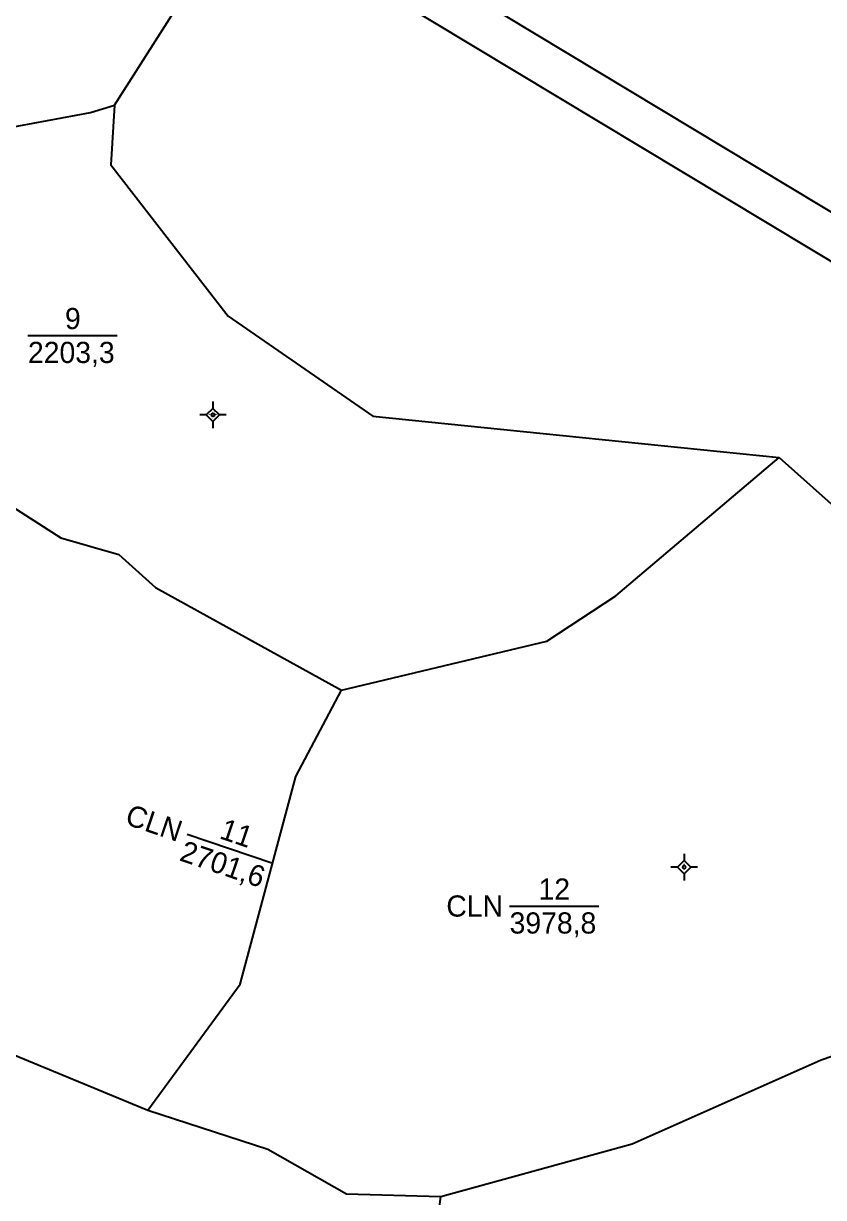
# Model space of a CAD drawing. Extents: x 551890 to 552618, y 1835759 to 1836646.
# Drawn here: x 552087.4 to 552162.9, y 1836111.8 to 1836222.6 of the extents above; entities that cross this region are included whole.
import ezdxf

# ---------------------------------------------------------------- set-up
doc = ezdxf.new("R2010")
doc.units = 0
for name, color, linetype in [('Level 10', 7, 'Continuous'), ('Level 11', 7, 'Continuous'), ('Level 13', 7, 'Continuous'), ('Level 15', 7, 'Continuous'), ('Level 2', 7, 'Continuous'), ('Level 4', 7, 'Continuous'), ('Level 50', 7, 'Continuous')]:
    doc.layers.add(name, color=color, linetype=linetype)

msp = doc.modelspace()

# ---------------------------------------------------------------- linework, layer by layer
at = {"layer": 'Level 10'}
for points in [[(552095.96, 1836214.92), (552105.01, 1836229.15), (552120.08, 1836244.84), (552050.79, 1836259.6)], [(552081.62, 1836212.78), (552085.6, 1836212.69), (552093.69, 1836214.2), (552095.96, 1836214.92)], [(552095.96, 1836214.92), (552095.62, 1836209.27), (552106.69, 1836194.99), (552120.34, 1836185.53), (552130.85, 1836184.48), (552158.68, 1836181.63)], [(552117.4, 1836159.66), (552136.76, 1836164.3), (552143.29, 1836168.58), (552158.68, 1836181.63)], [(552158.68, 1836181.63), (552189.05, 1836154.58), (552209.9, 1836138.88)], [(552082.09, 1836179.69), (552090.89, 1836174.06), (552096.36, 1836172.48), (552099.84, 1836169.35), (552117.4, 1836159.66)], [(552099.1, 1836120.01), (552107.81, 1836131.91), (552113.09, 1836151.51), (552117.4, 1836159.66)], [(552045.26, 1836138.32), (552052.73, 1836142.11), (552064.55, 1836139.36), (552067.29, 1836128.96), (552076.57, 1836131.84), (552086.01, 1836125.44), (552099.1, 1836120.01)], [(552126.76, 1836111.87), (552144.83, 1836116.83), (552162.65, 1836124.76), (552179.97, 1836130.7), (552198.29, 1836133.68), (552209.9, 1836138.88)], [(552099.1, 1836120.01), (552110.42, 1836116.33), (552117.85, 1836112.12), (552126.76, 1836111.87)], [(552035.35, 1836109.78), (552042.02, 1836112.08), (552045.04, 1836105.15), (552052.85, 1836103.16), (552063.94, 1836104.29), (552070.9, 1836101.89), (552077.08, 1836096.22), (552079.71, 1836092.95), (552083.78, 1836094.97), (552101.51, 1836076.2), (552123.79, 1836088.58), (552126.76, 1836111.87)]]:
    msp.add_lwpolyline(points, dxfattribs=at)
at = {"layer": 'Level 11'}
for p, q in [((552105.26, 1836186.91), (552105.26, 1836186.28)), ((552105.26, 1836186.28), (552104.63, 1836185.66)), ((552105.88, 1836185.66), (552105.26, 1836186.28)), ((552104.63, 1836185.66), (552104.01, 1836185.66)), ((552104.63, 1836185.66), (552105.26, 1836185.03)), ((552105.26, 1836185.03), (552105.88, 1836185.66)), ((552105.26, 1836185.03), (552105.26, 1836184.41)), ((552106.51, 1836185.66), (552105.88, 1836185.66)), ((552149.72, 1836143.58), (552149.1, 1836142.96)), ((552149.72, 1836144.21), (552149.72, 1836143.58)), ((552150.35, 1836142.96), (552149.72, 1836143.58)), ((552149.1, 1836142.96), (552148.47, 1836142.96)), ((552149.1, 1836142.96), (552149.72, 1836142.33)), ((552149.72, 1836142.33), (552150.35, 1836142.96)), ((552150.97, 1836142.96), (552150.35, 1836142.96)), ((552149.72, 1836142.33), (552149.72, 1836141.71))]:
    msp.add_line(p, q, dxfattribs=at)
for centre in [(552105.26, 1836185.66), (552149.72, 1836142.96)]:
    msp.add_circle(centre, 0.15, dxfattribs=at)
at = {"layer": 'Level 13'}
for p, q in [((552087.79, 1836193.16), (552096.22, 1836193.16)), ((552102.82, 1836146.08), (552110.8, 1836143.38)), ((552133.25, 1836139.29), (552141.68, 1836139.29))]:
    msp.add_line(p, q, dxfattribs=at)
at = {"layer": 'Level 50'}
for p, q in [((552262.12, 1836145.45), (552111.68, 1836236.09)), ((552262.58, 1836140.49), (552108.83, 1836233.13))]:
    msp.add_line(p, q, dxfattribs=at)

# ---------------------------------------------------------------- texts
at = {"layer": 'Level 13'}
msp.add_text('9', height=2, dxfattribs=at).set_placement((552091.29, 1836193.76))
for s, rotation, p in [('11', 341.2773, (552105.77, 1836145.71)), ('12', 360, (552135.98, 1836139.89))]:
    msp.add_text(s, height=2, rotation=rotation, dxfattribs=at).set_placement(p)
at = {"layer": 'Level 15'}
for s, p in [('Hồ Ngọc Miên', (552104.82, 1836185.66)), ('7248', (552105.11, 1836185.9)), ('CLN', (552105.11, 1836185.78)), ('Nguyễn Thị Hoà', (552104.77, 1836185.3)), ('Khối 6', (552105.05, 1836185.54)), ('Khối 6', (552105.05, 1836185.42)), ('7268', (552149.58, 1836143.2)), ('CLN', (552149.58, 1836143.08))]:
    msp.add_text(s, height=0.1, dxfattribs=at).set_placement(p)
at = {"layer": 'Level 2'}
for rotation, p in [(341.2773, (552096.85, 1836147.05)), (360, (552127.28, 1836138.29))]:
    msp.add_text('CLN', height=2, rotation=rotation, dxfattribs=at).set_placement(p)
at = {"layer": 'Level 4'}
msp.add_text('2203,3', height=2, dxfattribs=at).set_placement((552087.8, 1836190.56))
for s, rotation, p in [('2701,6', 341.2773, (552101.99, 1836143.62)), ('3978,8', 360, (552133.25, 1836136.69))]:
    msp.add_text(s, height=2, rotation=rotation, dxfattribs=at).set_placement(p)

doc.saveas('drawing.dxf')
